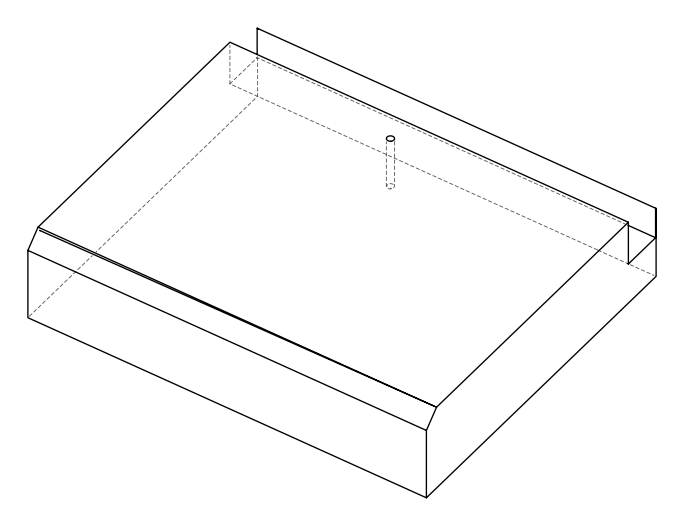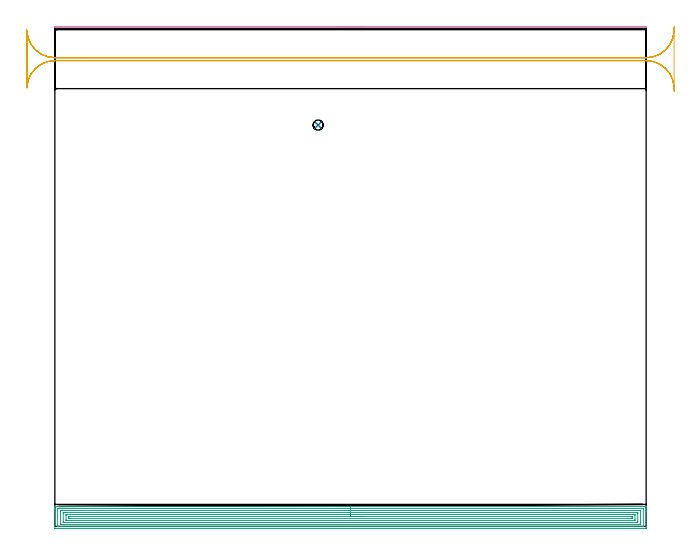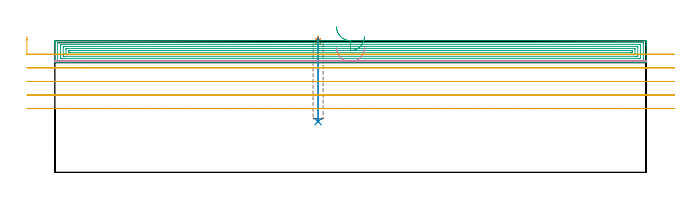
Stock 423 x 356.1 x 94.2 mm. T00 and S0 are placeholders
(PLAN: 5 operations, 3 tool changes, 35.2 min)
(1 SPOT_DRILL | STEP1POCKET | NXT0321_9005460120000 | 0.03 min | 0 mm3)
(2 DRILL_BLIND_HOLE_INTO_CENTER | STEP1POCKET | UGT0301_192 | 0.24 min | 2274 mm3)
(3 AREA_MILL | FG_CHAMFER_SURFACE | UGT0205_001 | 20.57 min | 52126 mm3)
(4 AREA_MILL_1 | FG_CHAMFER_SURFACE_1 | UGT0205_001 | 3.52 min | 40717 mm3)
(5 MILL_RECTANGULAR_SLOT | SLOT_RECTANGULAR | UGT0201_019 | Follow Part, ap 10, ae 75% | 10.85 min | 829915 mm3)
(TOOL NXT0321_9005460120000 | NC Spot Drill, 142deg, 12mm, Carbide, Uncoated | D12 PA142 FL30 Z2)
(TOOL UGT0301_192 | Twist Drill 7.2 mm | D7.2 PA118 FL66 Z2)
(TOOL UGT0205_001 | Chamfer Mill 20 x 3 x 45 deg. | D20 FL50 Z2)
(TOOL UGT0201_019 | End mill 40 mm | D40 FL63 Z6)
(OP 1 SPOT_DRILL)
G17 G21 G94 G90
T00 M6
G54
G17 G0 G90 X188.3 Y287.1 S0 M3
G43 Z104.2 H0
G94 G81 G98 Z93.89 F250. R97.2
G80
M5
M2
(OP 2 DRILL_BLIND_HOLE_INTO_CENTER)
G17 G21 G94 G90
T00 M6
G54
G17 G0 G90 X188.3 Y287.1 S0 M3
G43 Z104.2 H0
G94 G81 G98 Z36.3 F250. R96.2
G80
M5
M2
(OP 3 AREA_MILL)
G17 G21 G94 G90
T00 M6
G54
G17 G0 G90 X201.5 Y14.2 S1061 M3
G43 Z104.2 H0
G94 G1 X201.538 Z103.328 F250.
X201.652 Z102.463
X201.841 Z101.612
X202.103 Z100.78
X202.437 Z99.974
X202.84 Z99.2
X203.308 Z98.464
X203.84 Z97.772
X204.429 Z97.129
X205.072 Z96.539
X205.764 Z96.008
X206.5 Z95.54
X207.274 Z95.137
X208.08 Z94.803
X208.912 Z94.541
X209.764 Z94.352
X210.628 Z94.238
X211.5 Z94.2
X422.826
X422.99 Y14.197 Z94.188
X422.997 Y14.049 Z94.041
X423. Y13.894 Z93.893
Y13.613 Z93.613
Y12.93 Z92.924
Y11.71 Z91.707
Y11.175 Z91.169
Y10.565 Z90.561
Y-1.107 Z78.89
X422.997 Y-1.378 Z78.62
X422.99 Y-1.492 Z78.506
X422.873 Y-1.499 Z78.499
X422.379 Y-1.5 Z78.5
X0.621
X0.123 Y-1.495 Z78.503
X0.01 Y-1.492 Z78.506
X0. Y-1.375 Z78.623
Y10.565 Z90.561
Y12.588 Z92.584
Y12.93 Z92.924
Y13.613 Z93.613
Y13.894 Z93.893
X0.003 Y14.049 Z94.042
X0.01 Y14.197 Z94.188
X0.174 Y14.2 Z94.2
X211.5
Y12.786 Z92.786
X420.592 Y12.785 Z92.785
X420.74 Y12.784 Z92.784
X420.948 Y12.779 Z92.779
X420.991 Y12.777 Z92.777
X420.995 Y12.748 Z92.748
X420.998 Y12.715 Z92.715
X421. Y12.529 Z92.529
X420.999 Y0.114 Z80.114
X420.995 Y0.007 Z80.007
X420.99 Y-0.063 Z79.937
X420.981 Y-0.079 Z79.921
X420.964 Y-0.081 Z79.919
X420.592 Y-0.085 Z79.915
X420.445 Y-0.086 Z79.914
X2.408 Y-0.085 Z79.915
X2.26
X2.052 Y-0.079 Z79.921
X2.009 Y-0.077 Z79.923
X2.005 Y-0.048 Z79.952
X2.002 Y-0.015 Z79.985
X2. Y0.171 Z80.171
X2.001 Y12.586 Z92.586
X2.005 Y12.693 Z92.693
X2.01 Y12.763 Z92.763
X2.019 Y12.779 Z92.779
X2.036 Y12.781 Z92.781
X2.408 Y12.785 Z92.785
X2.555 Y12.786 Z92.786
X211.5
Y11.371 Z91.371
X417.911
X418.608 Y11.369 Z91.369
X418.805 Y11.365 Z91.365
X418.99 Y11.36 Z91.36
X418.995 Y11.175 Z91.175
X418.999 Y10.985 Z90.985
X419. Y2.211 Z82.211
X418.995 Y1.525 Z81.525
X418.993 Y1.34 Z81.34
X418.805 Y1.335 Z81.335
X418.11 Y1.33 Z81.33
X417.911 Y1.329 Z81.329
X5.089
X4.392 Y1.331 Z81.331
X4.195 Y1.335 Z81.335
X4.01 Y1.34 Z81.34
X4.005 Y1.525 Z81.525
X4.001 Y1.715 Z81.715
X4. Y10.489 Z90.489
X4.005 Y11.175 Z91.175
X4.007 Y11.36 Z91.36
X4.195 Y11.364 Z91.364
X4.89 Y11.37 Z91.37
X5.089 Y11.371 Z91.371
X211.5
Y9.957 Z89.957
X416.472
X416.857 Y9.953 Z89.953
X416.927 Y9.95 Z89.95
X416.99 Y9.945 Z89.945
X416.992 Y9.849 Z89.849
X417. Y9.438 Z89.438
Y3.279 Z83.279
X416.992 Y2.85 Z82.85
X416.989 Y2.75 Z82.75
X416.853 Y2.747 Z82.747
X416.669 Y2.744 Z82.744
X416.124 Y2.743 Z82.743
X415.777
X6.528
X6.143 Y2.747 Z82.747
X6.073 Y2.749 Z82.749
X6.01 Y2.755 Z82.755
X6.007 Y2.851 Z82.851
X6. Y3.262 Z83.262
Y9.42 Z89.42
X6.008 Y9.85 Z89.85
X6.011 Y9.95 Z89.95
X6.147 Y9.953 Z89.953
X6.331 Y9.956 Z89.956
X6.876 Y9.957 Z89.957
X7.223
X211.5
Y8.543 Z88.543
X414.337
X414.783 Y8.536 Z88.536
X414.99 Y8.529 Z88.529
X414.993 Y8.409 Z88.409
X414.999 Y7.893 Z87.893
X415. Y5.034 Z85.034
X414.997 Y4.387 Z84.387
X414.99 Y4.173 Z84.173
X414.783 Y4.164 Z84.164
X414.337 Y4.157 Z84.157
X8.663
X8.217 Y4.164 Z84.164
X8.01 Y4.171 Z84.171
X8.007 Y4.29 Z84.29
X8.001 Y4.807 Z84.807
X8. Y7.666 Z87.666
X8.003 Y8.313 Z88.313
X8.01 Y8.527 Z88.527
X8.217 Y8.536 Z88.536
X8.663 Y8.543 Z88.543
X211.5
Y7.129 Z87.129
X412.204
X412.55 Y7.128 Z87.128
X412.896 Y7.124 Z87.124
X412.986 Y7.122 Z87.122
X412.993 Y7.053 Z87.053
X412.998 Y6.936 Z86.936
X413. Y6.789 Z86.789
Y6.347 Z86.347
X412.998 Y5.911 Z85.911
X412.995 Y5.691 Z85.691
X412.99 Y5.586 Z85.586
X412.89 Y5.578 Z85.578
X412.55 Y5.574 Z85.574
X412.003 Y5.571 Z85.571
X411.656
X10.797
X10.45 Y5.572 Z85.572
X10.104 Y5.575 Z85.575
X10.014 Y5.578 Z85.578
X10.007 Y5.647 Z85.647
X10.002 Y5.764 Z85.764
X10. Y5.911 Z85.911
Y6.353 Z86.353
X10.002 Y6.789 Z86.789
X10.005 Y7.009 Z87.009
X10.01 Y7.114 Z87.114
X10.11 Y7.122 Z87.122
X10.45 Y7.126 Z87.126
X10.997 Y7.129 Z87.129
X11.344
X211.5
X212.372 Z87.167
X213.236 Z87.281
X214.088 Z87.47
X214.92 Z87.732
X215.726 Z88.066
X216.5 Z88.469
X217.236 Z88.937
X217.928 Z89.468
X218.571 Z90.058
X219.16 Z90.701
X219.692 Z91.393
X220.16 Z92.129
X220.563 Z92.903
X220.897 Z93.709
X221.159 Z94.541
X221.348 Z95.392
X221.462 Z96.257
X221.5 Z97.129
G0 Z104.2
M5
M2
(OP 4 AREA_MILL_1)
G17 G21 G94 G90
T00 M6
G54
G17 G0 G90 X201.5 Y357.6 S1061 M3
G43 Z104.2 H0
Z89.2
G94 G1 X201.538 Z88.328 F250.
X201.652 Z87.464
X201.841 Z86.612
X202.103 Z85.78
X202.437 Z84.974
X202.84 Z84.2
X203.308 Z83.464
X203.84 Z82.772
X204.429 Z82.129
X205.072 Z81.54
X205.764 Z81.008
X206.5 Z80.54
X207.274 Z80.137
X208.08 Z79.803
X208.912 Z79.541
X209.764 Z79.352
X210.628 Z79.238
X211.5 Z79.2
X422.826
X422.948 Y357.597 Z79.203
X422.99 Y357.593 Z79.206
X423. Y357.394 Z79.406
Y357.112 Z79.688
X422.998 Y356.954 Z79.838
X422.99 Y356.803 Z79.988
X422.826 Y356.8 Z80.
X0.174
X0.01 Y356.803 Z79.988
X0.002 Y356.954 Z79.838
X0. Y357.112 Z79.688
Y357.394 Z79.405
X0.01 Y357.593 Z79.205
X0.052 Y357.6 Z79.2
X211.5
X212.372 Z79.238
X213.236 Z79.352
X214.088 Z79.541
X214.92 Z79.803
X215.726 Z80.137
X216.5 Z80.54
X217.236 Z81.008
X217.928 Z81.54
X218.571 Z82.129
X219.16 Z82.772
X219.692 Z83.464
X220.16 Z84.2
X220.563 Z84.974
X220.897 Z85.78
X221.159 Z86.612
X221.348 Z87.464
X221.462 Z88.328
X221.5 Z89.2
G0 Z104.2
M5
M2
(OP 5 MILL_RECTANGULAR_SLOT)
G17 G21 G94 G90
T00 M6
G54
G17 G0 G90 X-20. Y344.634 S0 M3
G43 Z104.2 H0
Z97.2
G94 G1 Y351.452 Z95.373 F250.
X-19.955 Y352.3 Z95.145
X-19.888 Y352.929 Z94.976
X-19.859 Y352.926 Z94.968
X-19.888 Y352.929 Z94.96
X-19.955 Y352.3 Z94.79
X-20. Y351.452 Z94.563
Y313.832 Z84.483
X-19.99 Z84.48
G2 X0. Y333.2 R20. F500.
G1 X423.
G2 X442.97 Y314.295 R20.
G1 X443.
Y350.82
G3 X442.888 Y352.929 R20.
G1 X442.859 Y352.926
G2 X423. Y335.3 R20.
G1 X0.
G2 X-19.859 Y352.926 R20.
G1 X-20.215 Y355.905 F250.
G0 Z104.2
X443.134 Y357.2
Z74.76
G1 X442.97 Y354.205
G2 X423.32 Y335.303 R20. F500.
X423. Y335.3 R20. F446.
G1 X23.32
X0. F500.
G2 X-19.99 Y354.668 R20.
G1 Y313.832
G2 X0. Y333.2 R20.
G1 X423.
G2 X442.97 Y314.295 R20.
G1 X443.134 Y311.3 F250.
G0 Y357.2 Z65.04
G1 X442.97 Y354.205
G2 X432.868 Y337.904 R20. F500.
X423. Y335.3 R20. F450.
G1 X23.32
X0. F500.
G2 X-19.99 Y354.668 R20.
G1 Y313.832
G2 X0. Y333.2 R20.
G1 X423.
G2 X442.97 Y314.295 R20.
G1 X443.134 Y311.3 F250.
G0 Y357.2 Z55.32
G1 X442.97 Y354.205
G2 X423.32 Y335.303 R20. F500.
X423. Y335.3 R20. F436.
G1 X23.32
X0. F500.
G2 X-19.99 Y354.668 R20.
G1 Y313.832
G2 X0. Y333.2 R20.
G1 X423.
G2 X442.97 Y314.295 R20.
G1 X443.134 Y311.3 F250.
G0 Y357.2 Z45.6
G1 X442.97 Y354.205
G2 X432.868 Y337.904 R20. F500.
X423. Y335.3 R20. F450.
G1 X23.32
X0. F500.
G2 X-19.99 Y354.668 R20.
G1 Y313.832
G2 X0. Y333.2 R20.
G1 X423.
G2 X442.97 Y314.295 R20.
G1 X443.134 Y311.3 F250.
G0 Z104.2
M5
M2
